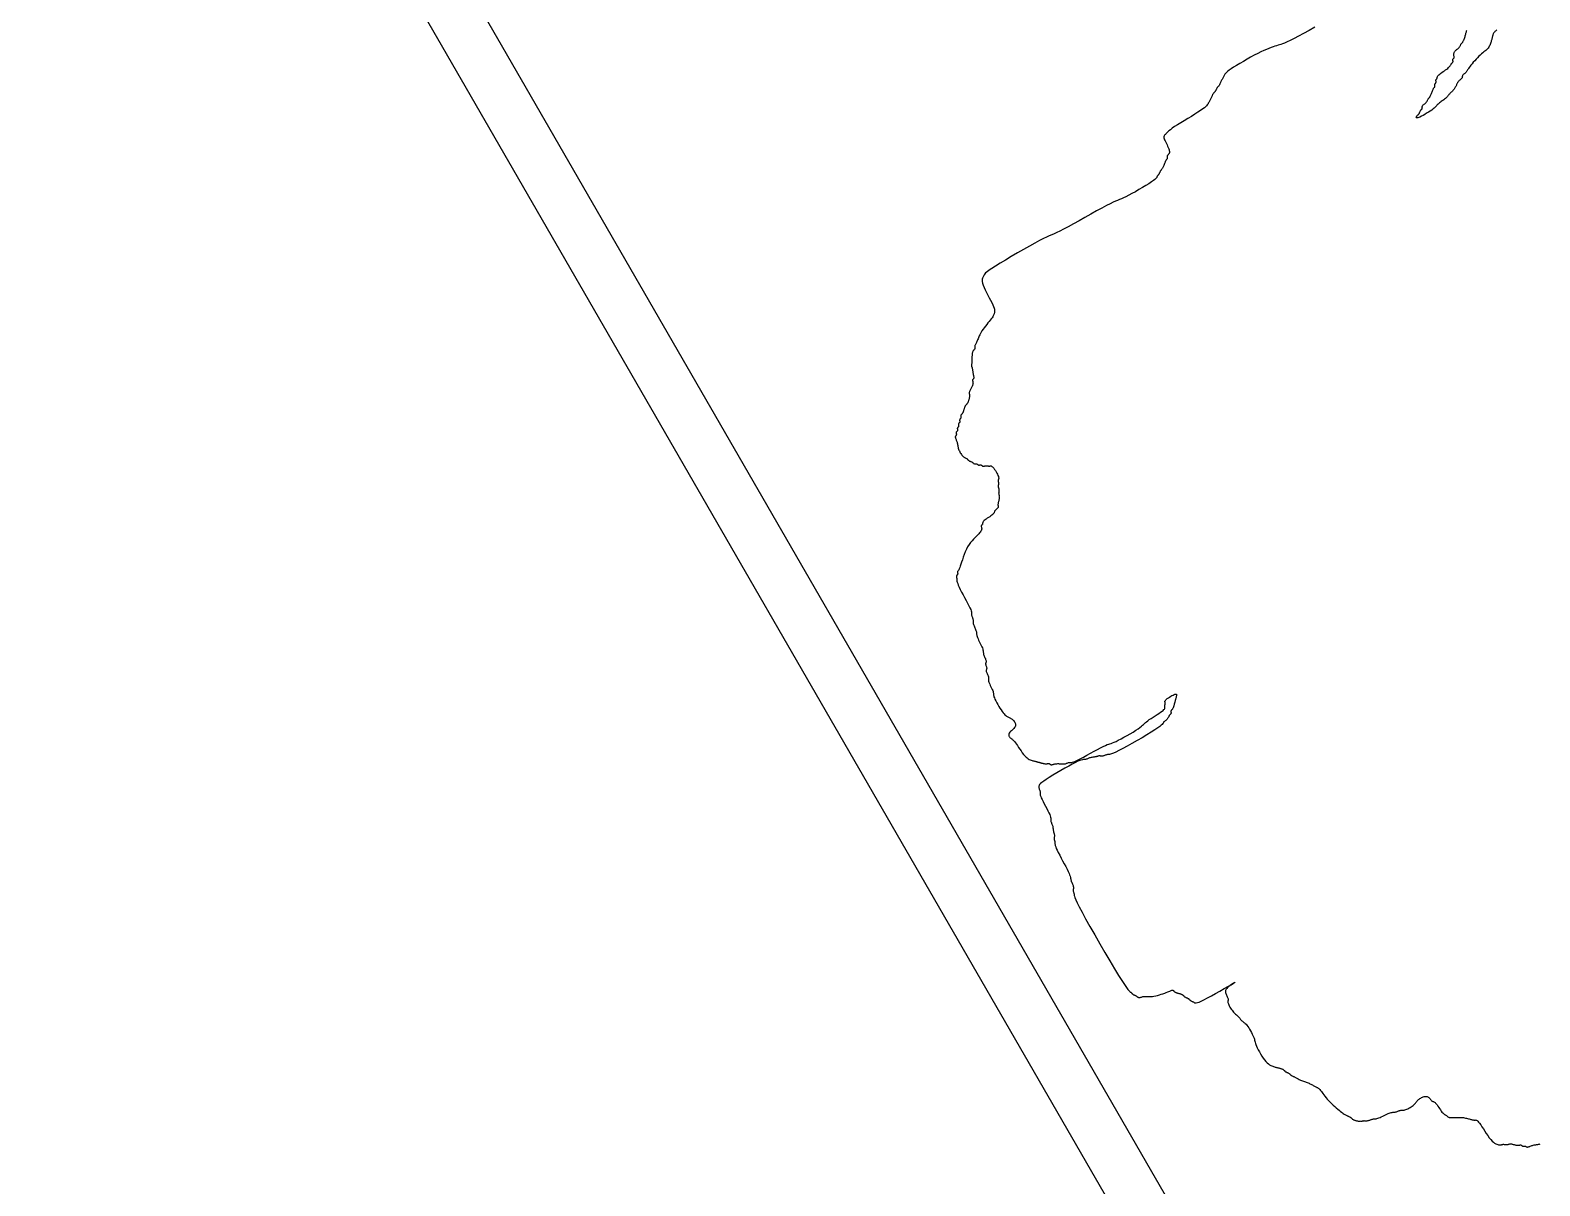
# Model space of a CAD drawing. Header units: metres. Extents: x 99558 to 100592, y 49739 to 50255.
# Drawn here: x 100024.162 to 100027.073, y 50059.578 to 50061.805 of the extents above; entities that cross this region are included whole.
import ezdxf

# ---------------------------------------------------------------- set-up
doc = ezdxf.new("R2010")
doc.units = ezdxf.units.M
doc.header["$MEASUREMENT"] = 0
doc.layers.add('Vegetation', color=100, linetype='Continuous')
doc.layers.add('Walkway', color=96, linetype='Continuous')

# ---------------------------------------------------------------- blocks, each defined once
blk = doc.blocks.new('TREE-01')
for points in [[(27.32, 66.98), (27.2, 66.95), (27.08, 66.93), (26.98, 66.91), (26.88, 66.88), (26.8, 66.85), (26.73, 66.81), (26.66, 66.77), (26.6, 66.72), (26.55, 66.67), (26.49, 66.63), (26.44, 66.58), (26.39, 66.53), (26.34, 66.47), (26.29, 66.42), (26.24, 66.37), (26.18, 66.31), (26.12, 66.25), (26.05, 66.18), (25.98, 66.11), (25.9, 66.03), (25.81, 65.95), (25.72, 65.87), (25.63, 65.78), (25.52, 65.7), (25.41, 65.63), (25.3, 65.56), (25.18, 65.51), (25.05, 65.46), (24.91, 65.43), (24.77, 65.4), (24.61, 65.38), (24.44, 65.35), (24.26, 65.32), (24.06, 65.29), (23.84, 65.24), (23.61, 65.19), (23.36, 65.12), (23.11, 65.05), (22.86, 64.97), (22.61, 64.89), (22.38, 64.8), (22.16, 64.72), (21.98, 64.64), (21.82, 64.57), (21.68, 64.51), (21.57, 64.45), (21.48, 64.39), (21.39, 64.35), (21.32, 64.31), (21.25, 64.27), (21.17, 64.24), (21.1, 64.22), (21.02, 64.2), (20.93, 64.19), (20.85, 64.18), (20.77, 64.16), (20.7, 64.15), (20.63, 64.13), (20.57, 64.11), (20.53, 64.08), (20.5, 64.05), (20.47, 64.01), (20.44, 63.98), (20.42, 63.94), (20.39, 63.9), (20.35, 63.87), (20.31, 63.84), (20.25, 63.82), (20.19, 63.8), (20.11, 63.79), (20.03, 63.78), (19.95, 63.76), (19.87, 63.75), (19.79, 63.73), (19.71, 63.71), (19.64, 63.68), (19.57, 63.65), (19.5, 63.61), (19.44, 63.57), (19.38, 63.52), (19.31, 63.48), (19.25, 63.43), (19.17, 63.38), (19.1, 63.33), (19.01, 63.28), (18.93, 63.23), (18.84, 63.18), (18.75, 63.14), (18.67, 63.1), (18.58, 63.07), (18.51, 63.04), (18.43, 63.02), (18.37, 63), (18.3, 62.99), (18.24, 62.98), (18.18, 62.96), (18.11, 62.95), (18.05, 62.93), (17.97, 62.91), (17.89, 62.88), (17.81, 62.85), (17.72, 62.81), (17.62, 62.78), (17.52, 62.74), (17.41, 62.7), (17.29, 62.67), (17.17, 62.64), (17.04, 62.62), (16.91, 62.6), (16.78, 62.59), (16.64, 62.58), (16.5, 62.56), (16.37, 62.55), (16.23, 62.53), (16.11, 62.51), (15.98, 62.48), (15.86, 62.45), (15.74, 62.41), (15.61, 62.38), (15.46, 62.34), (15.3, 62.3), (15.12, 62.27), (14.9, 62.24), (14.67, 62.22), (14.41, 62.21), (14.13, 62.2), (13.86, 62.19), (13.6, 62.2), (13.36, 62.21), (13.14, 62.22), (12.97, 62.24), (12.84, 62.27), (12.76, 62.3), (12.72, 62.34), (12.7, 62.38), (12.72, 62.41), (12.75, 62.45), (12.79, 62.48), (12.84, 62.51), (12.89, 62.53), (12.94, 62.55), (12.99, 62.56), (13.04, 62.58), (13.09, 62.59), (13.14, 62.6), (13.19, 62.62), (13.24, 62.64), (13.29, 62.67), (13.34, 62.7), (13.39, 62.74), (13.44, 62.78), (13.49, 62.81), (13.54, 62.85), (13.59, 62.88), (13.64, 62.91), (13.69, 62.93), (13.74, 62.95), (13.78, 62.96), (13.83, 62.98), (13.87, 62.99), (13.91, 63), (13.94, 63.02), (13.97, 63.04), (13.99, 63.07), (14.01, 63.1), (14.03, 63.14), (14.05, 63.18), (14.07, 63.21), (14.09, 63.25), (14.13, 63.28), (14.17, 63.31), (14.23, 63.33), (14.29, 63.35), (14.37, 63.36), (14.45, 63.38), (14.53, 63.39), (14.61, 63.4), (14.69, 63.42), (14.77, 63.44), (14.84, 63.47), (14.91, 63.5), (14.97, 63.54), (15.03, 63.58), (15.08, 63.61), (15.14, 63.65), (15.19, 63.68), (15.24, 63.71), (15.29, 63.73), (15.34, 63.75), (15.39, 63.77), (15.45, 63.78), (15.5, 63.81), (15.57, 63.83), (15.63, 63.87), (15.71, 63.91), (15.78, 63.97), (15.87, 64.03), (15.95, 64.1), (16.04, 64.18), (16.13, 64.25), (16.21, 64.32), (16.29, 64.39), (16.37, 64.44), (16.44, 64.49), (16.51, 64.52), (16.57, 64.55), (16.62, 64.57), (16.67, 64.59), (16.71, 64.6), (16.74, 64.62), (16.77, 64.64), (16.79, 64.67), (16.81, 64.7), (16.83, 64.74), (16.84, 64.78), (16.85, 64.81), (16.87, 64.85), (16.88, 64.88), (16.91, 64.91), (16.93, 64.93), (16.97, 64.95), (17, 64.96), (17.04, 64.98), (17.08, 64.99), (17.11, 65), (17.14, 65.02), (17.17, 65.04), (17.19, 65.07), (17.21, 65.1), (17.23, 65.14), (17.24, 65.18), (17.25, 65.21), (17.27, 65.25), (17.28, 65.28), (17.31, 65.31), (17.33, 65.33), (17.37, 65.35), (17.4, 65.36), (17.44, 65.38), (17.48, 65.39), (17.51, 65.4), (17.55, 65.42), (17.57, 65.44), (17.6, 65.47), (17.62, 65.5), (17.64, 65.54), (17.67, 65.58), (17.72, 65.61), (17.78, 65.65), (17.86, 65.68), (17.97, 65.71), (18.11, 65.73), (18.28, 65.75), (18.46, 65.76), (18.65, 65.78), (18.84, 65.79), (19.03, 65.8), (19.21, 65.82), (19.37, 65.84), (19.51, 65.87), (19.63, 65.9), (19.73, 65.94), (19.81, 65.98), (19.88, 66.01), (19.94, 66.05), (19.99, 66.08), (20.04, 66.11), (20.09, 66.13), (20.14, 66.15), (20.19, 66.16), (20.23, 66.18), (20.27, 66.19), (20.31, 66.2), (20.35, 66.22), (20.37, 66.24), (20.4, 66.27), (20.41, 66.3), (20.43, 66.34), (20.44, 66.38), (20.45, 66.41), (20.47, 66.45), (20.49, 66.48), (20.51, 66.51), (20.54, 66.53), (20.57, 66.55), (20.6, 66.56), (20.64, 66.58), (20.68, 66.59), (20.71, 66.6), (20.75, 66.62), (20.77, 66.64), (20.8, 66.67), (20.81, 66.7), (20.83, 66.74), (20.84, 66.78), (20.85, 66.83), (20.87, 66.88), (20.89, 66.93), (20.91, 66.98), (20.94, 67.03), (20.97, 67.07), (21.01, 67.12), (21.06, 67.17), (21.11, 67.21), (21.17, 67.25), (21.24, 67.28), (21.31, 67.31), (21.39, 67.33), (21.47, 67.35), (21.55, 67.36), (21.64, 67.38), (21.73, 67.39), (21.81, 67.4), (21.9, 67.42), (21.98, 67.44), (22.05, 67.47), (22.11, 67.5), (22.18, 67.54), (22.23, 67.57), (22.29, 67.61), (22.34, 67.65), (22.39, 67.68), (22.44, 67.71), (22.49, 67.73), (22.54, 67.75), (22.6, 67.77), (22.65, 67.78), (22.71, 67.8), (22.77, 67.83), (22.84, 67.86), (22.91, 67.91), (22.99, 67.96), (23.07, 68.03), (23.16, 68.1), (23.24, 68.18), (23.33, 68.27), (23.42, 68.35), (23.5, 68.43), (23.58, 68.51), (23.65, 68.58), (23.71, 68.65), (23.78, 68.71), (23.83, 68.77), (23.89, 68.82), (23.94, 68.87)], [(7.22, 78.97), (6.38, 78.98), (5.57, 79), (4.82, 79.02), (4.17, 79.04), (3.62, 79.07), (3.19, 79.1), (2.84, 79.14), (2.56, 79.18), (2.34, 79.22), (2.14, 79.27), (1.96, 79.32), (1.76, 79.37), (1.55, 79.42), (1.31, 79.47), (1.04, 79.52), (0.74, 79.56), (0.4, 79.6), (0.03, 79.64), (-0.38, 79.68), (-0.84, 79.7), (-1.33, 79.73), (-1.86, 79.74), (-2.39, 79.75), (-2.93, 79.75), (-3.45, 79.75), (-3.94, 79.74), (-4.39, 79.73), (-4.77, 79.7), (-5.09, 79.68), (-5.34, 79.64), (-5.53, 79.6), (-5.68, 79.56), (-5.8, 79.52), (-5.89, 79.47), (-5.97, 79.42), (-6.04, 79.37), (-6.12, 79.32), (-6.2, 79.27), (-6.29, 79.22), (-6.37, 79.17), (-6.46, 79.12), (-6.55, 79.07), (-6.63, 79.02), (-6.71, 78.97), (-6.78, 78.92), (-6.85, 78.87), (-6.91, 78.82), (-6.97, 78.78), (-7.02, 78.74), (-7.07, 78.7), (-7.12, 78.67), (-7.17, 78.64), (-7.22, 78.62), (-7.27, 78.6), (-7.32, 78.58), (-7.37, 78.57), (-7.42, 78.56), (-7.47, 78.54), (-7.52, 78.53), (-7.57, 78.5), (-7.62, 78.48), (-7.67, 78.44), (-7.72, 78.41), (-7.77, 78.37), (-7.82, 78.33), (-7.87, 78.3), (-7.92, 78.27), (-7.97, 78.24), (-8.02, 78.22), (-8.07, 78.2), (-8.12, 78.18), (-8.17, 78.17), (-8.22, 78.16), (-8.27, 78.14), (-8.32, 78.13), (-8.37, 78.1), (-8.42, 78.08), (-8.48, 78.04), (-8.53, 78.01), (-8.58, 77.96), (-8.64, 77.92), (-8.7, 77.87), (-8.77, 77.82), (-8.84, 77.77), (-8.92, 77.72), (-9, 77.67), (-9.09, 77.62), (-9.17, 77.57), (-9.26, 77.52), (-9.35, 77.47), (-9.43, 77.42), (-9.51, 77.37), (-9.58, 77.32), (-9.66, 77.27), (-9.75, 77.23), (-9.88, 77.18), (-10.03, 77.14), (-10.24, 77.1), (-10.51, 77.07), (-10.84, 77.04), (-11.26, 77.02), (-11.73, 77), (-12.25, 76.98), (-12.79, 76.97), (-13.33, 76.96), (-13.85, 76.94), (-14.34, 76.93), (-14.78, 76.91), (-15.14, 76.88), (-15.44, 76.84), (-15.68, 76.81), (-15.87, 76.77), (-16.02, 76.73), (-16.14, 76.7), (-16.23, 76.67), (-16.31, 76.64), (-16.38, 76.62), (-16.45, 76.6), (-16.51, 76.57), (-16.56, 76.54), (-16.61, 76.49), (-16.65, 76.43), (-16.68, 76.35), (-16.71, 76.24), (-16.73, 76.1), (-16.75, 75.94), (-16.77, 75.76), (-16.78, 75.56), (-16.79, 75.37), (-16.81, 75.18), (-16.82, 75), (-16.85, 74.84), (-16.87, 74.7), (-16.91, 74.59), (-16.95, 74.49), (-16.99, 74.41), (-17.03, 74.35), (-17.08, 74.31), (-17.13, 74.27), (-17.18, 74.24), (-17.23, 74.22), (-17.28, 74.2), (-17.33, 74.19), (-17.37, 74.17), (-17.41, 74.16), (-17.45, 74.15), (-17.48, 74.13), (-17.51, 74.11), (-17.53, 74.08), (-17.55, 74.05), (-17.57, 74.01), (-17.58, 73.97), (-17.59, 73.94), (-17.61, 73.9), (-17.62, 73.87), (-17.65, 73.84), (-17.67, 73.82), (-17.71, 73.8), (-17.75, 73.78), (-17.8, 73.76), (-17.85, 73.74), (-17.91, 73.72), (-17.97, 73.68), (-18.05, 73.64), (-18.12, 73.58), (-18.21, 73.52), (-18.29, 73.45), (-18.38, 73.37), (-18.47, 73.3), (-18.55, 73.23), (-18.64, 73.16), (-18.71, 73.11), (-18.79, 73.06), (-18.85, 73.03), (-18.91, 73), (-18.97, 72.98), (-19.03, 72.96), (-19.08, 72.95), (-19.13, 72.93), (-19.18, 72.91), (-19.23, 72.88), (-19.28, 72.85), (-19.33, 72.81), (-19.38, 72.77), (-19.43, 72.74), (-19.48, 72.7), (-19.53, 72.67), (-19.58, 72.64), (-19.63, 72.62), (-19.68, 72.6), (-19.73, 72.59), (-19.77, 72.57), (-19.81, 72.56), (-19.85, 72.55), (-19.89, 72.53), (-19.91, 72.51), (-19.94, 72.48), (-19.97, 72.45), (-20.01, 72.41), (-20.09, 72.37), (-20.21, 72.34), (-20.37, 72.3), (-20.61, 72.27), (-20.91, 72.24), (-21.31, 72.22), (-21.76, 72.2), (-22.26, 72.19), (-22.79, 72.19), (-23.32, 72.19), (-23.83, 72.2), (-24.3, 72.22), (-24.72, 72.24), (-25.06, 72.27), (-25.34, 72.3), (-25.6, 72.34), (-25.86, 72.37), (-26.15, 72.41), (-26.49, 72.45), (-26.92, 72.48), (-27.45, 72.51), (-28.11, 72.53), (-28.88, 72.55), (-29.72, 72.56), (-30.59, 72.57), (-31.46, 72.59), (-32.29, 72.6), (-33.06, 72.62), (-33.72, 72.64), (-34.26, 72.67), (-34.69, 72.7), (-35.06, 72.74), (-35.4, 72.77), (-35.74, 72.81), (-36.11, 72.85), (-36.56, 72.88), (-37.12, 72.91), (-37.81, 72.93), (-38.61, 72.94), (-39.48, 72.95), (-40.39, 72.96), (-41.3, 72.95), (-42.17, 72.94), (-42.97, 72.93), (-43.66, 72.91), (-44.22, 72.88), (-44.65, 72.85), (-44.97, 72.81), (-45.21, 72.77), (-45.38, 72.72), (-45.5, 72.67), (-45.59, 72.62), (-45.66, 72.57), (-45.74, 72.52), (-45.82, 72.46), (-45.9, 72.39), (-45.99, 72.3), (-46.07, 72.18), (-46.14, 72.02), (-46.21, 71.82), (-46.26, 71.57), (-46.31, 71.27), (-46.34, 70.93), (-46.37, 70.56), (-46.39, 70.17), (-46.4, 69.79), (-46.42, 69.42), (-46.44, 69.08), (-46.46, 68.77), (-46.49, 68.53), (-46.52, 68.33), (-46.56, 68.17), (-46.6, 68.05), (-46.65, 67.96), (-46.7, 67.88), (-46.75, 67.83), (-46.8, 67.77), (-46.85, 67.72), (-46.9, 67.67), (-46.96, 67.62), (-47.04, 67.57), (-47.13, 67.51), (-47.24, 67.45), (-47.37, 67.38), (-47.53, 67.31), (-47.72, 67.23), (-47.93, 67.15), (-48.16, 67.06), (-48.4, 66.97), (-48.65, 66.87), (-48.89, 66.77), (-49.12, 66.68), (-49.33, 66.58), (-49.52, 66.48), (-49.68, 66.38), (-49.83, 66.28), (-49.96, 66.18), (-50.08, 66.09), (-50.19, 66), (-50.3, 65.92), (-50.4, 65.84), (-50.5, 65.77), (-50.6, 65.7), (-50.69, 65.64), (-50.78, 65.58), (-50.87, 65.53), (-50.94, 65.48), (-51.01, 65.43), (-51.06, 65.38), (-51.11, 65.33), (-51.14, 65.28), (-51.17, 65.23), (-51.19, 65.18), (-51.21, 65.14), (-51.22, 65.1), (-51.24, 65.07), (-51.26, 65.04), (-51.29, 65.02), (-51.33, 65), (-51.36, 64.99), (-51.41, 64.98), (-51.45, 64.96), (-51.5, 64.95), (-51.55, 64.93), (-51.6, 64.91), (-51.65, 64.88), (-51.7, 64.85), (-51.75, 64.81), (-51.8, 64.76), (-51.85, 64.71), (-51.9, 64.65), (-51.95, 64.58), (-52, 64.51), (-52.05, 64.43), (-52.1, 64.35), (-52.15, 64.26), (-52.2, 64.18), (-52.25, 64.09), (-52.3, 64), (-52.35, 63.92), (-52.4, 63.84), (-52.45, 63.77), (-52.5, 63.7), (-52.55, 63.64), (-52.59, 63.58), (-52.63, 63.53), (-52.67, 63.48), (-52.7, 63.43), (-52.73, 63.38), (-52.75, 63.33), (-52.77, 63.28), (-52.79, 63.22), (-52.8, 63.17), (-52.81, 63.11), (-52.83, 63.05), (-52.84, 62.98), (-52.87, 62.91), (-52.89, 62.83), (-52.93, 62.75), (-52.96, 62.66), (-53, 62.58), (-53.04, 62.49), (-53.07, 62.4), (-53.1, 62.32), (-53.13, 62.24), (-53.15, 62.17), (-53.17, 62.11), (-53.19, 62.05), (-53.2, 61.99), (-53.21, 61.95), (-53.23, 61.91), (-53.24, 61.87), (-53.27, 61.84), (-53.29, 61.82), (-53.33, 61.8), (-53.36, 61.79), (-53.4, 61.78), (-53.44, 61.76), (-53.47, 61.75), (-53.5, 61.73), (-53.53, 61.71), (-53.55, 61.68), (-53.57, 61.65), (-53.59, 61.61), (-53.6, 61.57), (-53.61, 61.52), (-53.63, 61.48), (-53.64, 61.43), (-53.67, 61.38), (-53.69, 61.33), (-53.73, 61.28), (-53.77, 61.23), (-53.82, 61.18), (-53.87, 61.13), (-53.93, 61.08), (-53.99, 61.03), (-54.07, 60.98), (-54.14, 60.93), (-54.23, 60.88), (-54.31, 60.83), (-54.39, 60.78), (-54.47, 60.73), (-54.54, 60.68), (-54.61, 60.63), (-54.67, 60.58), (-54.71, 60.53), (-54.74, 60.48), (-54.77, 60.43), (-54.79, 60.38), (-54.81, 60.33), (-54.83, 60.28), (-54.84, 60.23), (-54.87, 60.18), (-54.89, 60.13), (-54.93, 60.08), (-54.97, 60.03), (-55.01, 59.98), (-55.05, 59.93), (-55.1, 59.88), (-55.15, 59.83), (-55.2, 59.78), (-55.25, 59.73), (-55.3, 59.68), (-55.35, 59.63), (-55.4, 59.59), (-55.45, 59.54), (-55.5, 59.51), (-55.55, 59.47), (-55.6, 59.44), (-55.65, 59.42), (-55.7, 59.4), (-55.75, 59.39), (-55.8, 59.38), (-55.85, 59.36), (-55.9, 59.35), (-55.95, 59.33), (-56, 59.31), (-56.05, 59.28), (-56.1, 59.25), (-56.15, 59.21), (-56.2, 59.17), (-56.25, 59.12), (-56.3, 59.08), (-56.35, 59.03), (-56.4, 58.98), (-56.45, 58.93), (-56.5, 58.88), (-56.55, 58.83), (-56.6, 58.79), (-56.65, 58.74), (-56.7, 58.71), (-56.75, 58.67), (-56.8, 58.64), (-56.85, 58.62), (-56.9, 58.6), (-56.95, 58.59), (-56.99, 58.58), (-57.03, 58.57), (-57.07, 58.55), (-57.11, 58.53), (-57.13, 58.51), (-57.16, 58.48), (-57.17, 58.45), (-57.19, 58.42), (-57.2, 58.38), (-57.21, 58.34), (-57.23, 58.3), (-57.25, 58.27), (-57.27, 58.24), (-57.3, 58.22), (-57.33, 58.21), (-57.36, 58.19), (-57.4, 58.18), (-57.44, 58.17), (-57.47, 58.15), (-57.51, 58.13), (-57.53, 58.11), (-57.56, 58.08), (-57.57, 58.05), (-57.59, 58.02), (-57.6, 57.98), (-57.61, 57.94), (-57.63, 57.91), (-57.65, 57.87), (-57.67, 57.84), (-57.7, 57.82), (-57.73, 57.81), (-57.76, 57.79), (-57.8, 57.78), (-57.84, 57.77), (-57.87, 57.75), (-57.91, 57.73), (-57.93, 57.71), (-57.96, 57.68), (-57.97, 57.65), (-57.99, 57.62), (-58, 57.58), (-58.01, 57.54), (-58.03, 57.51), (-58.05, 57.47), (-58.07, 57.44), (-58.1, 57.42), (-58.13, 57.41), (-58.16, 57.39), (-58.2, 57.38), (-58.24, 57.37), (-58.27, 57.35), (-58.31, 57.33), (-58.34, 57.31), (-58.36, 57.28), (-58.37, 57.25), (-58.39, 57.22), (-58.4, 57.18), (-58.41, 57.14), (-58.43, 57.11), (-58.45, 57.07), (-58.47, 57.04), (-58.5, 57.02), (-58.53, 57.01), (-58.56, 56.99), (-58.6, 56.98), (-58.64, 56.97), (-58.67, 56.95), (-58.71, 56.93), (-58.74, 56.91), (-58.76, 56.88), (-58.77, 56.85), (-58.79, 56.82), (-58.8, 56.78), (-58.81, 56.74), (-58.83, 56.71), (-58.85, 56.67), (-58.87, 56.65), (-58.9, 56.62), (-58.93, 56.6), (-58.96, 56.59), (-59, 56.57), (-59.04, 56.55), (-59.08, 56.52), (-59.11, 56.49), (-59.14, 56.45), (-59.16, 56.39), (-59.18, 56.32), (-59.19, 56.25), (-59.2, 56.16), (-59.21, 56.07), (-59.23, 55.98), (-59.25, 55.88), (-59.27, 55.78), (-59.3, 55.68), (-59.33, 55.58), (-59.37, 55.48), (-59.4, 55.37), (-59.44, 55.26), (-59.48, 55.15), (-59.51, 55.03), (-59.54, 54.91), (-59.56, 54.78), (-59.57, 54.65), (-59.58, 54.52), (-59.59, 54.39), (-59.58, 54.26), (-59.57, 54.13), (-59.56, 54.02), (-59.54, 53.91), (-59.51, 53.82), (-59.48, 53.74), (-59.44, 53.66), (-59.4, 53.6), (-59.37, 53.54), (-59.33, 53.48), (-59.3, 53.43), (-59.27, 53.38), (-59.25, 53.33), (-59.23, 53.28), (-59.21, 53.23), (-59.2, 53.18), (-59.19, 53.13), (-59.18, 53.08), (-59.16, 53.03), (-59.14, 52.98), (-59.11, 52.93), (-59.08, 52.88), (-59.04, 52.83), (-59, 52.78), (-58.96, 52.73), (-58.93, 52.68), (-58.9, 52.63), (-58.87, 52.58), (-58.85, 52.53), (-58.83, 52.48), (-58.81, 52.43), (-58.8, 52.39), (-58.79, 52.35), (-58.77, 52.31), (-58.76, 52.27), (-58.74, 52.25), (-58.71, 52.22), (-58.67, 52.21), (-58.64, 52.19), (-58.6, 52.18), (-58.56, 52.17), (-58.53, 52.15), (-58.5, 52.14), (-58.47, 52.11), (-58.45, 52.09), (-58.43, 52.05), (-58.41, 52.02), (-58.4, 51.98), (-58.39, 51.94), (-58.37, 51.91), (-58.36, 51.87), (-58.34, 51.85), (-58.31, 51.82), (-58.27, 51.81), (-58.24, 51.79), (-58.2, 51.78), (-58.16, 51.77), (-58.13, 51.75), (-58.1, 51.74), (-58.07, 51.71), (-58.05, 51.69), (-58.03, 51.65), (-58.01, 51.62), (-58, 51.58), (-57.99, 51.54), (-57.97, 51.51), (-57.96, 51.47), (-57.93, 51.45), (-57.91, 51.42), (-57.87, 51.41), (-57.84, 51.39), (-57.79, 51.38), (-57.75, 51.37), (-57.7, 51.35), (-57.65, 51.34), (-57.6, 51.31), (-57.55, 51.29), (-57.5, 51.25), (-57.45, 51.22), (-57.4, 51.18), (-57.35, 51.14), (-57.3, 51.11), (-57.25, 51.07), (-57.2, 51.05), (-57.15, 51.02), (-57.1, 51), (-57.05, 50.98), (-57.01, 50.95), (-56.97, 50.9), (-56.93, 50.84), (-56.9, 50.76), (-56.87, 50.65), (-56.85, 50.51), (-56.83, 50.34), (-56.82, 50.17), (-56.82, 49.98), (-56.82, 49.79), (-56.83, 49.62), (-56.85, 49.45), (-56.87, 49.31), (-56.9, 49.2), (-56.93, 49.12), (-56.96, 49.06), (-57, 49.01), (-57.04, 48.98), (-57.07, 48.96), (-57.11, 48.94), (-57.13, 48.91), (-57.16, 48.89), (-57.17, 48.85), (-57.19, 48.81), (-57.2, 48.77), (-57.21, 48.73), (-57.23, 48.68), (-57.25, 48.63), (-57.27, 48.58), (-57.3, 48.53), (-57.33, 48.48), (-57.36, 48.43), (-57.4, 48.38), (-57.44, 48.33), (-57.47, 48.28), (-57.51, 48.23), (-57.53, 48.18), (-57.56, 48.13), (-57.57, 48.08), (-57.59, 48.03), (-57.6, 47.98), (-57.61, 47.93), (-57.63, 47.88), (-57.65, 47.83), (-57.67, 47.78), (-57.7, 47.73), (-57.73, 47.68), (-57.76, 47.63), (-57.8, 47.58), (-57.84, 47.53), (-57.87, 47.48), (-57.91, 47.43), (-57.93, 47.38), (-57.96, 47.33), (-57.97, 47.28), (-57.99, 47.23), (-58, 47.18), (-58.01, 47.13), (-58.03, 47.08), (-58.05, 47.03), (-58.07, 46.98), (-58.1, 46.93), (-58.13, 46.88), (-58.17, 46.83), (-58.21, 46.78), (-58.26, 46.73), (-58.3, 46.68), (-58.35, 46.63), (-58.4, 46.58), (-58.45, 46.53), (-58.5, 46.48), (-58.55, 46.43), (-58.59, 46.38), (-58.64, 46.33), (-58.67, 46.28), (-58.71, 46.23), (-58.74, 46.18), (-58.76, 46.13), (-58.78, 46.08), (-58.79, 46.04), (-58.81, 45.99), (-58.83, 45.95), (-58.86, 45.91), (-58.89, 45.88), (-58.94, 45.85), (-58.99, 45.83), (-59.06, 45.81), (-59.13, 45.79), (-59.2, 45.78), (-59.28, 45.77), (-59.35, 45.75), (-59.41, 45.74), (-59.47, 45.72), (-59.51, 45.69), (-59.55, 45.65), (-59.59, 45.62), (-59.63, 45.58), (-59.68, 45.54), (-59.74, 45.51), (-59.83, 45.48), (-59.94, 45.45), (-60.08, 45.43), (-60.24, 45.41), (-60.42, 45.39), (-60.6, 45.38), (-60.79, 45.37), (-60.97, 45.35), (-61.13, 45.34), (-61.27, 45.32), (-61.38, 45.29), (-61.46, 45.25), (-61.53, 45.22), (-61.57, 45.18), (-61.6, 45.14), (-61.63, 45.11), (-61.65, 45.08), (-61.67, 45.05), (-61.7, 45.03), (-61.73, 45.01), (-61.77, 44.99), (-61.8, 44.98), (-61.84, 44.97), (-61.88, 44.96), (-61.91, 44.94), (-61.94, 44.92), (-61.96, 44.89), (-61.98, 44.85), (-61.99, 44.82), (-62, 44.77), (-62.02, 44.73), (-62.03, 44.68), (-62.05, 44.63), (-62.07, 44.58), (-62.1, 44.53), (-62.14, 44.48), (-62.19, 44.43), (-62.25, 44.38), (-62.34, 44.33), (-62.45, 44.28), (-62.58, 44.23), (-62.74, 44.18), (-62.93, 44.13), (-63.14, 44.08), (-63.39, 44.01), (-63.65, 43.94), (-63.92, 43.85), (-64.21, 43.74), (-64.51, 43.61), (-64.81, 43.45), (-65.1, 43.26), (-65.4, 43.05), (-65.69, 42.82), (-65.96, 42.59), (-66.22, 42.36), (-66.47, 42.15), (-66.68, 41.95), (-66.87, 41.78), (-67.03, 41.65), (-67.16, 41.55), (-67.27, 41.48), (-67.36, 41.42), (-67.42, 41.39), (-67.47, 41.36), (-67.51, 41.34), (-67.54, 41.32), (-67.56, 41.29), (-67.58, 41.26), (-67.59, 41.22), (-67.61, 41.18), (-67.62, 41.15), (-67.63, 41.11), (-67.65, 41.08), (-67.67, 41.05), (-67.7, 41.03), (-67.73, 41.01), (-67.77, 41), (-67.81, 40.98), (-67.84, 40.97), (-67.88, 40.96), (-67.91, 40.94), (-67.94, 40.92), (-67.96, 40.89), (-67.98, 40.86), (-67.99, 40.82), (-68.01, 40.78), (-68.02, 40.73), (-68.03, 40.68), (-68.05, 40.63), (-68.07, 40.58), (-68.1, 40.53), (-68.13, 40.47), (-68.17, 40.4), (-68.21, 40.3), (-68.24, 40.17), (-68.28, 40), (-68.31, 39.79), (-68.34, 39.52), (-68.36, 39.19), (-68.38, 38.81), (-68.39, 38.41), (-68.41, 37.99), (-68.42, 37.58), (-68.43, 37.18), (-68.45, 36.82), (-68.47, 36.52), (-68.5, 36.28), (-68.53, 36.09), (-68.57, 35.96), (-68.61, 35.86), (-68.64, 35.79), (-68.68, 35.74), (-68.71, 35.7), (-68.74, 35.65), (-68.76, 35.6), (-68.78, 35.53), (-68.79, 35.46), (-68.81, 35.38), (-68.82, 35.29), (-68.83, 35.21), (-68.85, 35.13), (-68.87, 35.05), (-68.9, 34.98), (-68.93, 34.91), (-68.97, 34.84), (-69.01, 34.78), (-69.04, 34.71), (-69.08, 34.63), (-69.11, 34.55), (-69.14, 34.45), (-69.16, 34.35), (-69.18, 34.23), (-69.19, 34.11), (-69.21, 33.99), (-69.22, 33.86), (-69.23, 33.74), (-69.25, 33.62), (-69.27, 33.52), (-69.3, 33.42), (-69.33, 33.34), (-69.37, 33.25), (-69.41, 33.17), (-69.44, 33.08), (-69.48, 32.98), (-69.51, 32.86), (-69.54, 32.72), (-69.56, 32.56), (-69.58, 32.38), (-69.6, 32.19), (-69.61, 31.99), (-69.62, 31.79), (-69.63, 31.59), (-69.65, 31.41), (-69.67, 31.25), (-69.7, 31.11), (-69.73, 31), (-69.77, 30.89), (-69.81, 30.8), (-69.85, 30.72), (-69.88, 30.63), (-69.91, 30.55), (-69.94, 30.45), (-69.96, 30.35), (-69.98, 30.23), (-70, 30.11), (-70.01, 30), (-70.02, 29.88), (-70.04, 29.77), (-70.05, 29.67), (-70.07, 29.59), (-70.1, 29.52), (-70.14, 29.47), (-70.17, 29.43), (-70.21, 29.4), (-70.25, 29.36), (-70.28, 29.33), (-70.31, 29.3), (-70.34, 29.25), (-70.36, 29.2), (-70.38, 29.13), (-70.4, 29.06), (-70.41, 28.99), (-70.42, 28.91), (-70.44, 28.84), (-70.45, 28.78), (-70.47, 28.72), (-70.5, 28.68), (-70.54, 28.64), (-70.57, 28.61), (-70.61, 28.58), (-70.65, 28.55), (-70.68, 28.5), (-70.71, 28.45), (-70.74, 28.39), (-70.76, 28.3), (-70.78, 28.21), (-70.8, 28.1), (-70.81, 27.99), (-70.82, 27.88), (-70.84, 27.77), (-70.85, 27.67), (-70.88, 27.59), (-70.9, 27.52), (-70.94, 27.47), (-70.97, 27.42), (-71.01, 27.37), (-71.05, 27.32), (-71.08, 27.25), (-71.11, 27.16), (-71.14, 27.05), (-71.16, 26.92), (-71.18, 26.75), (-71.2, 26.57), (-71.21, 26.39), (-71.22, 26.2), (-71.24, 26.02), (-71.25, 25.86), (-71.28, 25.72), (-71.3, 25.61), (-71.34, 25.52), (-71.37, 25.44), (-71.41, 25.37), (-71.45, 25.29), (-71.48, 25.2), (-71.51, 25.08), (-71.54, 24.92), (-71.56, 24.73), (-71.58, 24.5), (-71.59, 24.24), (-71.59, 23.97), (-71.59, 23.7), (-71.58, 23.42), (-71.56, 23.16), (-71.54, 22.92), (-71.51, 22.71), (-71.48, 22.53), (-71.44, 22.37), (-71.4, 22.24), (-71.36, 22.12), (-71.31, 22.02), (-71.26, 21.93), (-71.21, 21.86), (-71.16, 21.78), (-71.11, 21.72), (-71.06, 21.65), (-71.02, 21.58), (-70.97, 21.51), (-70.94, 21.43), (-70.9, 21.35), (-70.88, 21.26), (-70.85, 21.15), (-70.84, 21.04), (-70.84, 20.92), (-70.85, 20.8), (-70.88, 20.68), (-70.92, 20.57), (-70.99, 20.47), (-71.08, 20.39), (-71.19, 20.32), (-71.32, 20.27), (-71.46, 20.23), (-71.61, 20.2), (-71.76, 20.17), (-71.9, 20.14), (-72.03, 20.1), (-72.14, 20.06), (-72.23, 20), (-72.3, 19.93), (-72.34, 19.86), (-72.37, 19.78), (-72.38, 19.7), (-72.38, 19.62), (-72.36, 19.53), (-72.34, 19.46), (-72.31, 19.38), (-72.28, 19.31), (-72.25, 19.24), (-72.21, 19.15), (-72.17, 19.05), (-72.14, 18.92), (-72.1, 18.77), (-72.08, 18.59), (-72.05, 18.37), (-72.04, 18.13), (-72.02, 17.86), (-72, 17.58), (-71.98, 17.3), (-71.95, 17.03), (-71.92, 16.76), (-71.88, 16.52), (-71.82, 16.31), (-71.75, 16.13), (-71.68, 15.98), (-71.6, 15.84), (-71.52, 15.73), (-71.43, 15.62), (-71.35, 15.54), (-71.28, 15.46), (-71.2, 15.39), (-71.14, 15.32), (-71.07, 15.26), (-71.02, 15.2), (-70.96, 15.14), (-70.91, 15.09), (-70.86, 15.04), (-70.81, 14.99), (-70.76, 14.94), (-70.71, 14.89), (-70.66, 14.84), (-70.61, 14.79), (-70.56, 14.74), (-70.51, 14.69), (-70.46, 14.64), (-70.41, 14.59), (-70.36, 14.54), (-70.31, 14.49), (-70.26, 14.45), (-70.21, 14.4), (-70.16, 14.36), (-70.11, 14.32), (-70.06, 14.29), (-70.01, 14.26), (-69.96, 14.24), (-69.91, 14.22), (-69.86, 14.2), (-69.82, 14.19), (-69.77, 14.18), (-69.74, 14.16), (-69.7, 14.15), (-69.67, 14.13), (-69.65, 14.1), (-69.63, 14.06), (-69.62, 14.03), (-69.61, 13.99), (-69.6, 13.95), (-69.58, 13.92), (-69.56, 13.89), (-69.54, 13.86), (-69.51, 13.84), (-69.48, 13.82), (-69.44, 13.8), (-69.39, 13.79), (-69.34, 13.78), (-69.28, 13.76), (-69.21, 13.75), (-69.14, 13.73), (-69.06, 13.7), (-68.98, 13.66), (-68.89, 13.63), (-68.81, 13.58), (-68.72, 13.54), (-68.63, 13.49), (-68.55, 13.44), (-68.47, 13.39), (-68.4, 13.34), (-68.33, 13.29), (-68.27, 13.25), (-68.21, 13.2), (-68.14, 13.16), (-68.08, 13.12), (-68.01, 13.09), (-67.94, 13.06), (-67.86, 13.04), (-67.78, 13.02), (-67.7, 13), (-67.62, 12.99), (-67.54, 12.98), (-67.46, 12.97), (-67.4, 12.95), (-67.34, 12.93), (-67.29, 12.9), (-67.25, 12.87), (-67.19, 12.83), (-67.11, 12.79), (-66.99, 12.75), (-66.81, 12.72), (-66.58, 12.69), (-66.27, 12.66), (-65.88, 12.64), (-65.43, 12.62), (-64.93, 12.61), (-64.41, 12.59), (-63.88, 12.58), (-63.38, 12.57), (-62.93, 12.55), (-62.54, 12.53), (-62.23, 12.5), (-61.98, 12.47), (-61.79, 12.43), (-61.62, 12.39), (-61.46, 12.36), (-61.28, 12.32), (-61.07, 12.29), (-60.8, 12.26), (-60.47, 12.24), (-60.08, 12.22), (-59.65, 12.21), (-59.19, 12.21), (-58.74, 12.21), (-58.3, 12.22), (-57.89, 12.24), (-57.53, 12.26), (-57.24, 12.29), (-57, 12.32), (-56.81, 12.36), (-56.63, 12.39), (-56.48, 12.43), (-56.32, 12.47), (-56.14, 12.5), (-55.93, 12.53), (-55.69, 12.55), (-55.41, 12.57), (-55.11, 12.58), (-54.81, 12.59), (-54.51, 12.61), (-54.22, 12.62), (-53.96, 12.64), (-53.73, 12.66), (-53.56, 12.69), (-53.42, 12.72), (-53.33, 12.76), (-53.26, 12.8), (-53.21, 12.85), (-53.18, 12.89), (-53.16, 12.94), (-53.13, 12.99), (-53.1, 13.04), (-53.07, 13.09), (-53.04, 13.14), (-53, 13.19), (-52.96, 13.24), (-52.93, 13.29), (-52.89, 13.34), (-52.87, 13.39), (-52.84, 13.44), (-52.82, 13.49), (-52.8, 13.54), (-52.77, 13.58), (-52.72, 13.63), (-52.66, 13.66), (-52.58, 13.7), (-52.47, 13.73), (-52.33, 13.75), (-52.16, 13.76), (-51.99, 13.77), (-51.81, 13.78), (-51.63, 13.77), (-51.46, 13.76), (-51.32, 13.75), (-51.2, 13.73), (-51.12, 13.7), (-51.07, 13.66), (-51.05, 13.63), (-51.05, 13.58), (-51.07, 13.54), (-51.1, 13.49), (-51.15, 13.44), (-51.2, 13.39), (-51.25, 13.34), (-51.3, 13.29), (-51.35, 13.24), (-51.4, 13.19), (-51.45, 13.14), (-51.5, 13.09), (-51.55, 13.04), (-51.6, 12.99), (-51.65, 12.94), (-51.7, 12.89), (-51.75, 12.84), (-51.8, 12.79), (-51.85, 12.74), (-51.9, 12.69), (-51.95, 12.64), (-52, 12.59), (-52.05, 12.54), (-52.1, 12.49), (-52.15, 12.45), (-52.2, 12.4), (-52.25, 12.36), (-52.3, 12.32), (-52.35, 12.29), (-52.4, 12.26), (-52.45, 12.24), (-52.5, 12.22), (-52.55, 12.21), (-52.59, 12.19), (-52.63, 12.18), (-52.67, 12.17), (-52.7, 12.15), (-52.73, 12.13), (-52.75, 12.1), (-52.77, 12.07), (-52.79, 12.03), (-52.8, 11.99), (-52.81, 11.96), (-52.83, 11.92), (-52.84, 11.89), (-52.87, 11.86), (-52.89, 11.84), (-52.93, 11.82), (-52.97, 11.81), (-53.01, 11.79), (-53.05, 11.78), (-53.1, 11.77), (-53.15, 11.75), (-53.2, 11.73), (-53.25, 11.7), (-53.3, 11.67), (-53.35, 11.63), (-53.41, 11.59), (-53.47, 11.56), (-53.53, 11.52), (-53.59, 11.49), (-53.67, 11.46), (-53.74, 11.44), (-53.83, 11.42), (-53.91, 11.41), (-53.99, 11.39), (-54.07, 11.38), (-54.14, 11.37), (-54.21, 11.35), (-54.27, 11.33), (-54.31, 11.3), (-54.36, 11.27), (-54.44, 11.23), (-54.55, 11.19), (-54.72, 11.16), (-54.96, 11.12), (-55.29, 11.09), (-55.73, 11.06), (-56.29, 11.04), (-56.94, 11.02), (-57.66, 11.01), (-58.4, 11.01), (-59.15, 11.01), (-59.86, 11.02), (-60.51, 11.04), (-61.07, 11.06), (-61.51, 11.09), (-61.84, 11.12), (-62.09, 11.16), (-62.25, 11.19), (-62.37, 11.23), (-62.44, 11.27), (-62.49, 11.3), (-62.54, 11.33), (-62.59, 11.35), (-62.66, 11.37), (-62.73, 11.38), (-62.81, 11.39), (-62.89, 11.41), (-62.98, 11.42), (-63.06, 11.44), (-63.14, 11.46), (-63.21, 11.49), (-63.28, 11.52), (-63.34, 11.56), (-63.4, 11.59), (-63.45, 11.63), (-63.5, 11.67), (-63.55, 11.7), (-63.6, 11.73), (-63.65, 11.75), (-63.71, 11.77), (-63.76, 11.78), (-63.81, 11.79), (-63.87, 11.81), (-63.93, 11.82), (-64, 11.84), (-64.07, 11.86), (-64.15, 11.89), (-64.23, 11.92), (-64.32, 11.96), (-64.41, 11.99), (-64.51, 12.03), (-64.61, 12.07), (-64.71, 12.1), (-64.81, 12.13), (-64.91, 12.15), (-65, 12.17), (-65.1, 12.18), (-65.19, 12.19), (-65.27, 12.21), (-65.35, 12.22), (-65.42, 12.24), (-65.47, 12.26), (-65.52, 12.29), (-65.57, 12.32), (-65.63, 12.36), (-65.72, 12.39), (-65.86, 12.43), (-66.05, 12.47), (-66.32, 12.5), (-66.67, 12.53), (-67.12, 12.55), (-67.64, 12.56), (-68.21, 12.57), (-68.82, 12.58), (-69.42, 12.57), (-70, 12.56), (-70.54, 12.55), (-71.01, 12.53), (-71.39, 12.5), (-71.69, 12.46), (-71.91, 12.42), (-72.08, 12.38), (-72.19, 12.32), (-72.27, 12.26), (-72.31, 12.2), (-72.34, 12.13), (-72.36, 12.05), (-72.38, 11.97), (-72.4, 11.88), (-72.41, 11.8), (-72.42, 11.72), (-72.44, 11.65), (-72.45, 11.58), (-72.48, 11.53), (-72.5, 11.48), (-72.54, 11.44), (-72.57, 11.39), (-72.61, 11.33), (-72.65, 11.25), (-72.68, 11.14), (-72.71, 10.99), (-72.74, 10.79), (-72.77, 10.54), (-72.78, 10.25), (-72.8, 9.93), (-72.81, 9.59), (-72.82, 9.26), (-72.84, 8.94), (-72.85, 8.64), (-72.88, 8.39), (-72.9, 8.2), (-72.94, 8.04), (-72.97, 7.93), (-73.01, 7.85), (-73.05, 7.79), (-73.08, 7.75), (-73.12, 7.71), (-73.14, 7.66), (-73.17, 7.6), (-73.18, 7.54), (-73.2, 7.46), (-73.21, 7.38), (-73.22, 7.29), (-73.24, 7.19), (-73.25, 7.09), (-73.28, 6.99), (-73.3, 6.89), (-73.34, 6.8), (-73.37, 6.7), (-73.41, 6.6), (-73.45, 6.51), (-73.48, 6.42), (-73.52, 6.34), (-73.54, 6.26), (-73.57, 6.19), (-73.58, 6.12), (-73.6, 6.06), (-73.61, 6), (-73.62, 5.95), (-73.64, 5.9), (-73.65, 5.84), (-73.68, 5.79), (-73.7, 5.74), (-73.74, 5.69), (-73.77, 5.64), (-73.81, 5.59), (-73.85, 5.54), (-73.88, 5.49), (-73.92, 5.44), (-73.94, 5.39), (-73.97, 5.34), (-73.98, 5.29), (-74, 5.24), (-74.01, 5.19), (-74.02, 5.14), (-74.04, 5.09), (-74.05, 5.04), (-74.08, 4.99), (-74.1, 4.94), (-74.14, 4.88), (-74.17, 4.81), (-74.21, 4.71), (-74.25, 4.58), (-74.28, 4.41), (-74.32, 4.2), (-74.34, 3.93), (-74.37, 3.6), (-74.38, 3.22), (-74.4, 2.82), (-74.41, 2.4), (-74.42, 1.97), (-74.44, 1.57), (-74.45, 1.19), (-74.48, 0.86), (-74.51, 0.59), (-74.54, 0.38), (-74.57, 0.2), (-74.61, 0.06), (-74.65, -0.05), (-74.68, -0.15), (-74.72, -0.24), (-74.74, -0.34), (-74.77, -0.44), (-74.78, -0.56), (-74.8, -0.68), (-74.81, -0.8), (-74.82, -0.91), (-74.84, -1.02), (-74.86, -1.12), (-74.88, -1.2), (-74.91, -1.27), (-74.94, -1.32), (-74.97, -1.36), (-75.01, -1.4), (-75.05, -1.43), (-75.08, -1.46), (-75.12, -1.49), (-75.14, -1.54), (-75.17, -1.59), (-75.18, -1.66), (-75.2, -1.73), (-75.21, -1.8), (-75.22, -1.88), (-75.24, -1.95), (-75.26, -2.01), (-75.28, -2.07), (-75.31, -2.12), (-75.34, -2.18), (-75.37, -2.29), (-75.41, -2.48), (-75.45, -2.77), (-75.48, -3.19), (-75.52, -3.77), (-75.54, -4.54), (-75.57, -5.51), (-75.58, -6.65), (-75.59, -7.9), (-75.59, -9.21), (-75.59, -10.52), (-75.58, -11.78), (-75.57, -12.94), (-75.54, -13.93), (-75.52, -14.73), (-75.48, -15.34), (-75.45, -15.8), (-75.41, -16.12), (-75.37, -16.33), (-75.34, -16.46), (-75.31, -16.54), (-75.28, -16.6), (-75.26, -16.65), (-75.24, -16.7), (-75.22, -16.75), (-75.21, -16.8), (-75.2, -16.85), (-75.18, -16.9), (-75.17, -16.95), (-75.14, -17), (-75.12, -17.05), (-75.08, -17.1), (-75.05, -17.15), (-75.01, -17.2), (-74.97, -17.25), (-74.94, -17.3), (-74.91, -17.35), (-74.88, -17.4), (-74.86, -17.45), (-74.84, -17.5), (-74.82, -17.54), (-74.8, -17.59), (-74.78, -17.63), (-74.76, -17.67), (-74.72, -17.7), (-74.68, -17.73), (-74.62, -17.75), (-74.55, -17.77), (-74.48, -17.79), (-74.39, -17.81), (-74.3, -17.83), (-74.21, -17.85), (-74.11, -17.89), (-74.01, -17.93), (-73.91, -17.99), (-73.81, -18.05), (-73.7, -18.13), (-73.58, -18.21), (-73.44, -18.29), (-73.3, -18.37), (-73.13, -18.45), (-72.94, -18.53), (-72.73, -18.6), (-72.5, -18.67), (-72.26, -18.73), (-72.02, -18.78), (-71.78, -18.83), (-71.55, -18.87), (-71.33, -18.9), (-71.14, -18.93), (-70.98, -18.95), (-70.85, -18.97), (-70.74, -18.99), (-70.66, -19), (-70.59, -19.01), (-70.54, -19.02), (-70.5, -19.04), (-70.47, -19.06), (-70.45, -19.09), (-70.44, -19.13), (-70.42, -19.16), (-70.41, -19.21), (-70.4, -19.25), (-70.38, -19.3), (-70.36, -19.35), (-70.34, -19.4), (-70.31, -19.45), (-70.28, -19.5), (-70.24, -19.55), (-70.2, -19.6), (-70.15, -19.65), (-70.11, -19.7), (-70.06, -19.75), (-70.01, -19.8), (-69.96, -19.85), (-69.91, -19.9), (-69.86, -19.95), (-69.82, -20), (-69.77, -20.05), (-69.74, -20.1), (-69.7, -20.15), (-69.67, -20.2), (-69.65, -20.25), (-69.63, -20.3), (-69.62, -20.35), (-69.61, -20.4), (-69.6, -20.45), (-69.58, -20.5), (-69.56, -20.55), (-69.54, -20.6), (-69.51, -20.65), (-69.48, -20.7), (-69.44, -20.75), (-69.41, -20.8), (-69.37, -20.85), (-69.33, -20.9), (-69.3, -20.95), (-69.27, -21), (-69.25, -21.05), (-69.23, -21.1), (-69.22, -21.15), (-69.21, -21.2), (-69.19, -21.25), (-69.18, -21.3), (-69.16, -21.35), (-69.14, -21.4), (-69.11, -21.45), (-69.08, -21.5), (-69.04, -21.55), (-69.01, -21.6), (-68.97, -21.65), (-68.93, -21.7), (-68.9, -21.75), (-68.87, -21.8), (-68.85, -21.85), (-68.82, -21.9), (-68.76, -21.94), (-68.67, -21.99), (-68.52, -22.03), (-68.3, -22.07), (-68, -22.1), (-67.61, -22.13), (-67.11, -22.15), (-66.53, -22.17), (-65.9, -22.18), (-65.26, -22.19), (-64.65, -22.19), (-64.09, -22.2), (-63.62, -22.2), (-63.27, -22.2), (-63.07, -22.2), (-63, -22.2), (-63.04, -22.2), (-63.16, -22.21), (-63.34, -22.21), (-63.56, -22.22), (-63.79, -22.24), (-64, -22.26), (-64.19, -22.29), (-64.34, -22.33), (-64.45, -22.37), (-64.55, -22.42), (-64.62, -22.48), (-64.67, -22.55), (-64.71, -22.64), (-64.74, -22.73), (-64.76, -22.84), (-64.78, -22.95), (-64.79, -23.07), (-64.81, -23.19), (-64.82, -23.3), (-64.83, -23.41), (-64.85, -23.51), (-64.87, -23.6), (-64.9, -23.66), (-64.93, -23.72), (-64.97, -23.76), (-65.01, -23.8), (-65.04, -23.85), (-65.08, -23.91), (-65.11, -23.97), (-65.14, -24.06), (-65.16, -24.17), (-65.18, -24.31), (-65.19, -24.45), (-65.19, -24.61), (-65.19, -24.78), (-65.18, -24.94), (-65.16, -25.11), (-65.14, -25.26), (-65.11, -25.41), (-65.08, -25.54), (-65.04, -25.66), (-65.01, -25.78), (-64.97, -25.89), (-64.93, -25.99), (-64.9, -26.1), (-64.87, -26.2), (-64.85, -26.3), (-64.83, -26.39), (-64.82, -26.49), (-64.81, -26.59), (-64.79, -26.68), (-64.78, -26.77), (-64.76, -26.85), (-64.74, -26.93), (-64.71, -27), (-64.68, -27.07), (-64.64, -27.15), (-64.61, -27.23), (-64.57, -27.32), (-64.53, -27.43), (-64.5, -27.57), (-64.47, -27.73), (-64.45, -27.92), (-64.43, -28.13), (-64.42, -28.36), (-64.42, -28.59), (-64.42, -28.83), (-64.43, -29.06), (-64.45, -29.27), (-64.47, -29.46), (-64.5, -29.62), (-64.53, -29.76), (-64.57, -29.89), (-64.61, -30.01), (-64.64, -30.14), (-64.68, -30.29), (-64.71, -30.46), (-64.74, -30.66), (-64.76, -30.91), (-64.77, -31.18), (-64.78, -31.49), (-64.78, -31.8), (-64.77, -32.12), (-64.75, -32.43), (-64.72, -32.73), (-64.67, -32.99), (-64.62, -33.23), (-64.55, -33.42), (-64.48, -33.59), (-64.4, -33.73), (-64.31, -33.86), (-64.23, -33.96), (-64.15, -34.05), (-64.07, -34.13), (-64, -34.2), (-63.93, -34.26), (-63.87, -34.33), (-63.81, -34.38), (-63.76, -34.44), (-63.71, -34.49), (-63.65, -34.54), (-63.6, -34.59), (-63.55, -34.64), (-63.51, -34.69), (-63.46, -34.74), (-63.41, -34.79), (-63.37, -34.84), (-63.33, -34.89), (-63.3, -34.94), (-63.27, -34.99), (-63.25, -35.04), (-63.23, -35.09), (-63.22, -35.14), (-63.2, -35.19), (-63.19, -35.24), (-63.18, -35.29), (-63.16, -35.34), (-63.14, -35.39), (-63.11, -35.44), (-63.08, -35.49), (-63.04, -35.54), (-63, -35.59), (-62.97, -35.64), (-62.93, -35.69), (-62.9, -35.74), (-62.87, -35.79), (-62.85, -35.84), (-62.83, -35.89), (-62.82, -35.94), (-62.8, -35.99), (-62.79, -36.04), (-62.78, -36.09), (-62.76, -36.14), (-62.74, -36.19), (-62.71, -36.24), (-62.68, -36.29), (-62.64, -36.35), (-62.6, -36.4), (-62.55, -36.46), (-62.5, -36.52), (-62.45, -36.59), (-62.4, -36.66), (-62.35, -36.74), (-62.3, -36.82), (-62.25, -36.91), (-62.2, -37), (-62.14, -37.1), (-62.08, -37.19), (-62.01, -37.29), (-61.94, -37.39), (-61.86, -37.49), (-61.78, -37.59), (-61.69, -37.69), (-61.6, -37.79), (-61.52, -37.89), (-61.43, -37.99), (-61.35, -38.09), (-61.27, -38.19), (-61.2, -38.29), (-61.13, -38.39), (-61.07, -38.49), (-61.01, -38.58), (-60.96, -38.68), (-60.9, -38.76), (-60.85, -38.85), (-60.8, -38.92), (-60.75, -39), (-60.7, -39.07), (-60.66, -39.14), (-60.61, -39.21), (-60.57, -39.29), (-60.53, -39.37), (-60.5, -39.48), (-60.47, -39.59), (-60.45, -39.73), (-60.43, -39.88), (-60.41, -40.05), (-60.39, -40.23), (-60.37, -40.43), (-60.35, -40.65), (-60.31, -40.88), (-60.27, -41.12), (-60.21, -41.38), (-60.15, -41.64), (-60.07, -41.91), (-59.99, -42.17), (-59.91, -42.43), (-59.83, -42.68), (-59.75, -42.91), (-59.67, -43.12), (-59.6, -43.31), (-59.53, -43.48), (-59.47, -43.62), (-59.41, -43.75), (-59.36, -43.86), (-59.3, -43.96), (-59.25, -44.04), (-59.2, -44.12), (-59.15, -44.2), (-59.1, -44.26), (-59.06, -44.32), (-59.01, -44.38), (-58.97, -44.44), (-58.93, -44.49), (-58.9, -44.54), (-58.87, -44.59), (-58.85, -44.64), (-58.83, -44.69), (-58.81, -44.74), (-58.8, -44.79), (-58.79, -44.84), (-58.77, -44.89), (-58.76, -44.94), (-58.74, -44.99), (-58.71, -45.04), (-58.67, -45.09), (-58.64, -45.14), (-58.59, -45.19), (-58.55, -45.24), (-58.5, -45.29), (-58.45, -45.34), (-58.4, -45.39), (-58.35, -45.44), (-58.3, -45.49), (-58.25, -45.54), (-58.2, -45.58), (-58.15, -45.62), (-58.1, -45.66), (-58.05, -45.69), (-58, -45.72), (-57.95, -45.74), (-57.9, -45.76), (-57.85, -45.78), (-57.8, -45.79), (-57.75, -45.8), (-57.7, -45.82), (-57.65, -45.83), (-57.6, -45.86), (-57.55, -45.88), (-57.5, -45.92), (-57.45, -45.95), (-57.39, -45.99), (-57.33, -46.03), (-57.27, -46.06), (-57.21, -46.09), (-57.13, -46.12), (-57.06, -46.14), (-56.97, -46.16), (-56.89, -46.18), (-56.8, -46.19), (-56.71, -46.2), (-56.63, -46.22), (-56.55, -46.23), (-56.47, -46.26), (-56.39, -46.28), (-56.32, -46.32), (-56.25, -46.35), (-56.18, -46.39), (-56.09, -46.43), (-55.99, -46.46), (-55.87, -46.49), (-55.73, -46.52), (-55.57, -46.54), (-55.39, -46.56), (-55.2, -46.58), (-55, -46.59), (-54.8, -46.6), (-54.61, -46.62), (-54.43, -46.63), (-54.27, -46.66), (-54.13, -46.68), (-54.01, -46.72), (-53.91, -46.75), (-53.82, -46.79), (-53.75, -46.83), (-53.68, -46.86), (-53.6, -46.89), (-53.53, -46.92), (-53.45, -46.94), (-53.37, -46.96), (-53.29, -46.98), (-53.2, -46.99), (-53.11, -47), (-53.03, -47.02), (-52.94, -47.03), (-52.87, -47.06), (-52.79, -47.08), (-52.72, -47.12), (-52.65, -47.15), (-52.58, -47.19), (-52.5, -47.23), (-52.42, -47.26), (-52.31, -47.29), (-52.2, -47.32), (-52.06, -47.34), (-51.92, -47.36), (-51.76, -47.37), (-51.6, -47.37), (-51.44, -47.37), (-51.28, -47.36), (-51.13, -47.34), (-51, -47.32), (-50.88, -47.29), (-50.78, -47.26), (-50.69, -47.23), (-50.61, -47.19), (-50.53, -47.15), (-50.44, -47.12), (-50.36, -47.08), (-50.26, -47.06), (-50.16, -47.03), (-50.04, -47.02), (-49.92, -47.01), (-49.8, -47.01), (-49.67, -47.01), (-49.55, -47.02), (-49.44, -47.03), (-49.33, -47.06), (-49.24, -47.08), (-49.15, -47.12), (-49.08, -47.16), (-49.02, -47.21), (-48.97, -47.26), (-48.93, -47.32), (-48.89, -47.38), (-48.86, -47.46), (-48.84, -47.53), (-48.82, -47.61), (-48.81, -47.7), (-48.8, -47.78), (-48.78, -47.86), (-48.77, -47.93), (-48.75, -48), (-48.73, -48.06), (-48.7, -48.1), (-48.67, -48.14), (-48.63, -48.17), (-48.6, -48.21), (-48.56, -48.26), (-48.52, -48.33), (-48.49, -48.41), (-48.46, -48.52), (-48.44, -48.66), (-48.42, -48.82), (-48.41, -49.01), (-48.4, -49.2), (-48.38, -49.39), (-48.37, -49.58), (-48.35, -49.76), (-48.33, -49.92), (-48.3, -50.06), (-48.27, -50.18), (-48.23, -50.27), (-48.2, -50.35), (-48.16, -50.42), (-48.12, -50.48), (-48.09, -50.54), (-48.06, -50.59), (-48.04, -50.64), (-48.02, -50.69), (-48.01, -50.74), (-47.99, -50.79), (-47.97, -50.84), (-47.94, -50.89), (-47.91, -50.94), (-47.86, -50.99), (-47.81, -51.04), (-47.74, -51.09), (-47.66, -51.14), (-47.58, -51.19), (-47.49, -51.24), (-47.39, -51.29), (-47.3, -51.34), (-47.2, -51.39), (-47.1, -51.44), (-47, -51.49), (-46.9, -51.54), (-46.8, -51.6), (-46.7, -51.65), (-46.6, -51.72), (-46.5, -51.78), (-46.4, -51.85), (-46.3, -51.93), (-46.2, -52.01), (-46.1, -52.1), (-46, -52.19), (-45.91, -52.27), (-45.82, -52.36), (-45.74, -52.44), (-45.66, -52.52), (-45.59, -52.59), (-45.52, -52.66), (-45.46, -52.72), (-45.4, -52.77), (-45.35, -52.82), (-45.3, -52.86), (-45.24, -52.89), (-45.19, -52.92), (-45.14, -52.94), (-45.1, -52.97), (-45.05, -53), (-45, -53.05), (-44.96, -53.13), (-44.92, -53.24), (-44.89, -53.39), (-44.86, -53.59), (-44.84, -53.84), (-44.82, -54.13), (-44.8, -54.46), (-44.79, -54.8), (-44.77, -55.15), (-44.74, -55.5), (-44.71, -55.82), (-44.66, -56.12), (-44.61, -56.37), (-44.54, -56.59), (-44.47, -56.76), (-44.39, -56.91), (-44.3, -57.03), (-44.22, -57.12), (-44.14, -57.2), (-44.06, -57.25), (-43.99, -57.3), (-43.92, -57.33), (-43.86, -57.36), (-43.8, -57.38), (-43.75, -57.39), (-43.69, -57.41), (-43.64, -57.43), (-43.59, -57.45), (-43.54, -57.48), (-43.49, -57.51), (-43.44, -57.55), (-43.39, -57.59), (-43.34, -57.62), (-43.29, -57.66), (-43.24, -57.69), (-43.19, -57.72), (-43.14, -57.74), (-43.09, -57.76), (-43.04, -57.77), (-42.99, -57.79), (-42.94, -57.8), (-42.89, -57.81), (-42.84, -57.83), (-42.79, -57.85), (-42.74, -57.88), (-42.69, -57.91), (-42.64, -57.95), (-42.59, -57.99), (-42.54, -58.04), (-42.49, -58.09), (-42.44, -58.14), (-42.39, -58.19), (-42.34, -58.24), (-42.29, -58.28), (-42.24, -58.33), (-42.19, -58.38), (-42.14, -58.42), (-42.09, -58.46), (-42.04, -58.49), (-41.99, -58.52), (-41.94, -58.54), (-41.89, -58.56), (-41.85, -58.57), (-41.8, -58.59), (-41.76, -58.6), (-41.72, -58.61), (-41.69, -58.63), (-41.66, -58.65), (-41.64, -58.68), (-41.62, -58.71), (-41.61, -58.75), (-41.59, -58.79), (-41.58, -58.82), (-41.57, -58.86), (-41.55, -58.89), (-41.53, -58.92), (-41.5, -58.94), (-41.47, -58.96), (-41.43, -58.97), (-41.39, -58.99), (-41.36, -59), (-41.32, -59.01), (-41.29, -59.03), (-41.26, -59.05), (-41.24, -59.08), (-41.22, -59.11), (-41.2, -59.15), (-41.18, -59.19), (-41.16, -59.22), (-41.14, -59.26), (-41.1, -59.29), (-41.06, -59.32), (-41, -59.34), (-40.94, -59.36), (-40.86, -59.37), (-40.78, -59.39), (-40.69, -59.4), (-40.59, -59.41), (-40.49, -59.43), (-40.39, -59.45), (-40.29, -59.48), (-40.19, -59.51), (-40.1, -59.55), (-40, -59.59), (-39.91, -59.62), (-39.82, -59.66), (-39.74, -59.69), (-39.66, -59.72), (-39.59, -59.74), (-39.52, -59.76), (-39.46, -59.77)]]:
    blk.add_lwpolyline(points)

msp = doc.modelspace()

# ---------------------------------------------------------------- linework, layer by layer
at = {"layer": 'Walkway'}
for points in [[(100039.3324, 50038.8744), (100041.9304, 50040.3744, 0.414214), (100042.2965, 50041.7404), (100019.5465, 50081.1445, 0.414214), (100018.1804, 50081.5106), (100015.5824, 50080.0106, 0.414214), (100015.2163, 50078.6445), (100037.9663, 50039.2404, 0.414214)], [(100039.2824, 50038.961), (100041.8804, 50040.461, 0.414214), (100042.2099, 50041.6904), (100019.4599, 50081.0945, 0.414214), (100018.2304, 50081.424), (100015.6324, 50079.924, 0.414214), (100015.3029, 50078.6945), (100038.0529, 50039.2904, 0.414214)]]:
    msp.add_lwpolyline(points, format="xyb", close=True, dxfattribs=at)

# ---------------------------------------------------------------- block references
at = {"layer": 'Vegetation', "color": 0, "xscale": 0.015, "yscale": 0.015, "zscale": 0.015, "rotation": 30.00000000000242}
msp.add_blockref('TREE-01', (100027.1373, 50060.7308), dxfattribs=at)

doc.saveas('drawing.dxf')
